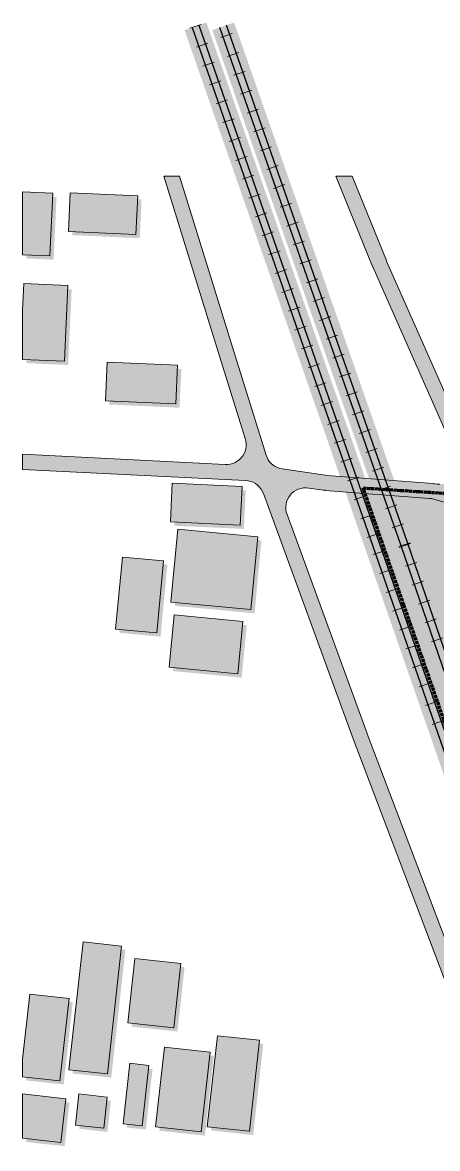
# Model space of a CAD drawing. Header units: metres. Extents: x 305909 to 307171, y 9156037 to 9156671.
# Drawn here: x 305940 to 306023.1, y 9156445.3 to 9156670.8 of the extents above; entities that cross this region are included whole.
import ezdxf

# ---------------------------------------------------------------- set-up
doc = ezdxf.new("R2010")
doc.units = ezdxf.units.M
doc.linetypes.add('DASHED2', pattern=[0.762, 0.635, -0.127])
for name, color, linetype, lineweight, true_color in [('B-BAYANGAN', 7, 'Continuous', 0, 0x76786c), ('B-DELINEASI', 7, 'DASHED2', 70, 0xc800c8), ('J-PERKERASAN_JALAN', 7, 'Continuous', 9, 0x989896), ('K-BANGUNAN_LUAR_TAPAK', 7, 'Continuous', 9, 0xdedede), ('K-REL_BALAS', 7, 'Continuous', 0, 0xb0a89c), ('K-REL_BANTALAN', 7, 'Continuous', 9, 0x5a5a5a), ('K-REL_KA', 7, 'Continuous', 25, 0x282828)]:
    doc.layers.add(name, color=color, linetype=linetype, lineweight=lineweight, true_color=true_color)
doc.layers.add('G-PERKERASAN', color=7, linetype='Continuous')

msp = doc.modelspace()

# ---------------------------------------------------------------- hatches: boundary and pattern name
at = {"layer": 'B-BAYANGAN', "true_color": 0x76786c}
h = msp.add_hatch(color=8, dxfattribs=at)
h.dxf.hatch_style = 1
h.paths.add_polyline_path([(305946.82, 9156635.83), (305946.23, 9156623.27), (305940.75, 9156623.52), (305940.75, 9156636.11), (305946.82, 9156635.83)])
h = msp.add_hatch(color=8, dxfattribs=at)
h.dxf.hatch_style = 1
h.paths.add_polyline_path([(305950.32, 9156635.94), (305963.84, 9156635.31), (305963.48, 9156627.57), (305949.96, 9156628.19), (305950.32, 9156635.94)])
h = msp.add_hatch(color=8, dxfattribs=at)
h.dxf.hatch_style = 1
h.paths.add_polyline_path([(305941, 9156617.73), (305949.85, 9156617.32), (305949.14, 9156602.18), (305940.75, 9156602.56), (305940.75, 9156612.41), (305941, 9156617.73)])
h = msp.add_hatch(color=8, dxfattribs=at)
h.dxf.hatch_style = 1
h.paths.add_polyline_path([(305957.72, 9156602.02), (305971.82, 9156601.38), (305971.45, 9156593.62), (305957.35, 9156594.27), (305957.72, 9156602.02)])
h = msp.add_hatch(color=8, dxfattribs=at)
h.dxf.hatch_style = 1
h.paths.add_polyline_path([(305970.75, 9156577.74), (305984.72, 9156577.1), (305984.35, 9156569.35), (305970.39, 9156569.99), (305970.75, 9156577.74)])
h = msp.add_hatch(color=8, dxfattribs=at)
h.dxf.hatch_style = 1
h.paths.add_polyline_path([(305971.85, 9156568.56), (305987.87, 9156567.04), (305986.48, 9156552.45), (305970.46, 9156553.96), (305971.85, 9156568.56)])
h = msp.add_hatch(color=8, dxfattribs=at)
h.dxf.hatch_style = 1
h.paths.add_polyline_path([(305960.77, 9156562.97), (305969.02, 9156562.19), (305967.64, 9156547.77), (305959.38, 9156548.55), (305960.77, 9156562.97)])
h = msp.add_hatch(color=8, dxfattribs=at)
h.dxf.hatch_style = 1
h.paths.add_polyline_path([(305971.15, 9156551.36), (305984.91, 9156550.05), (305983.9, 9156539.57), (305970.15, 9156540.88), (305971.15, 9156551.36)])
h = msp.add_hatch(color=8, dxfattribs=at)
h.dxf.hatch_style = 1
h.paths.add_polyline_path([(305952.89, 9156485.89), (305960.61, 9156485.04), (305957.78, 9156459.46), (305950.05, 9156460.3), (305952.89, 9156485.89)])
h = msp.add_hatch(color=8, dxfattribs=at)
h.dxf.hatch_style = 1
h.paths.add_polyline_path([(305963.28, 9156482.56), (305972.46, 9156481.56), (305971.04, 9156468.68), (305961.85, 9156469.68), (305963.28, 9156482.56)])
h = msp.add_hatch(color=8, dxfattribs=at)
h.dxf.hatch_style = 1
h.paths.add_polyline_path([(305942.19, 9156475.42), (305950.07, 9156474.57), (305948.25, 9156458.08), (305940.75, 9156458.9), (305940.75, 9156462.41), (305942.19, 9156475.42)])
h = msp.add_hatch(color=8, dxfattribs=at)
h.dxf.hatch_style = 1
h.paths.add_polyline_path([(305979.79, 9156467.11), (305988.22, 9156466.19), (305986.2, 9156447.96), (305977.77, 9156448.88), (305979.79, 9156467.11)])
h = msp.add_hatch(color=8, dxfattribs=at)
h.dxf.hatch_style = 1
h.paths.add_polyline_path([(305969.19, 9156464.79), (305978.31, 9156463.8), (305976.54, 9156447.83), (305967.42, 9156448.83), (305969.19, 9156464.79)])
h = msp.add_hatch(color=8, dxfattribs=at)
h.dxf.hatch_style = 1
h.paths.add_polyline_path([(305962.25, 9156461.59), (305966.04, 9156461.17), (305964.69, 9156449.06), (305960.9, 9156449.47), (305962.25, 9156461.59)])
h = msp.add_hatch(color=8, dxfattribs=at)
h.dxf.hatch_style = 1
h.paths.add_polyline_path([(305949.41, 9156454.49), (305948.44, 9156445.72), (305940.75, 9156446.56), (305940.75, 9156455.44), (305949.41, 9156454.49)])
h = msp.add_hatch(color=8, dxfattribs=at)
h.dxf.hatch_style = 1
h.paths.add_polyline_path([(305952.04, 9156455.44), (305957.7, 9156454.82), (305957.01, 9156448.59), (305951.35, 9156449.21), (305952.04, 9156455.44)])
at = {"layer": 'G-PERKERASAN', "true_color": 0xe0ded9}
h = msp.add_hatch(color=254, dxfattribs=at)
h.dxf.hatch_style = 1
h.paths.add_polyline_path([(306490.89, 9156113.34), (306423.33, 9156121.01), (306333.54, 9156153.47), (306256.18, 9156192.15), (306187.8, 9156246.71), (306159.61, 9156278.26), (306141.52, 9156298.52), (306095.93, 9156355.16), (306061.4, 9156428.37), (306059.15, 9156434.53), (306148.27, 9156429.79), (306176.04, 9156423.57), (306176.56, 9156407.22), (306190.9, 9156401.74), (306216, 9156392.17), (306214.89, 9156381.57), (306213.15, 9156364.92), (306222.7, 9156364.48), (306235.72, 9156363.88), (306237.28, 9156384.64), (306252.33, 9156383.6), (306255.7, 9156410.59), (306262.53, 9156410.02), (306265.04, 9156409.81), (306263.23, 9156389.57), (306278.28, 9156387.24), (306277.39, 9156377), (306277.24, 9156375.3), (306288.4, 9156374.26), (306289.59, 9156385.71), (306291.77, 9156406.7), (306306.05, 9156404.88), (306304.23, 9156386.72), (306333.61, 9156380.91), (306333.66, 9156381.23), (306337.44, 9156403.77), (306347.57, 9156464.14), (306314.27, 9156469.95), (306297.28, 9156471.8), (306305.21, 9156522.67), (306276.31, 9156526.95), (306271.41, 9156483.99), (306194.93, 9156492.49), (306197.89, 9156513.18), (306117.34, 9156521.31), (306107.73, 9156482.89), (306039.43, 9156488.5), (306035.15, 9156500.2), (306008.21, 9156577.56), (306165.7, 9156567.29), (306291.75, 9156555.55), (306369.46, 9156545.53), (306490.89, 9156525.4), (306490.89, 9156230.23), (306472.74, 9156232.05), (306466.17, 9156213.24), (306445.18, 9156193.23), (306439.08, 9156185.1), (306447.73, 9156157.38), (306449.35, 9156134.04), (306490.89, 9156130.79), (306490.89, 9156113.34)])
at = {"layer": 'J-PERKERASAN_JALAN', "true_color": 0xa8a8a6}
h = msp.add_hatch(color=253, dxfattribs=at)
h.dxf.hatch_style = 1
h.paths.add_polyline_path([(306041.08, 9156435.18), (306040.99, 9156435.71), (306040.83, 9156436.23), (306006.24, 9156527.28), (306006.23, 9156527.3), (305988.24, 9156576.43), (305988.03, 9156576.91), (305987.76, 9156577.35), (305987.43, 9156577.76), (305987.06, 9156578.12), (305986.64, 9156578.43), (305986.19, 9156578.68), (305985.7, 9156578.87), (305985.2, 9156578.99), (305984.68, 9156579.05), (305940, 9156581.28), (305940, 9156584.29), (305980.6, 9156582.26), (305981.11, 9156582.27), (305981.62, 9156582.34), (305982.11, 9156582.48), (305982.59, 9156582.68), (305983.03, 9156582.94), (305983.44, 9156583.25), (305983.8, 9156583.61), (305984.11, 9156584.01), (305984.37, 9156584.46), (305984.57, 9156584.93), (305984.71, 9156585.42), (305984.79, 9156585.93), (305984.8, 9156586.44), (305984.74, 9156586.95), (305984.62, 9156587.45), (305979.81, 9156602.89), (305968.29, 9156640), (305971.43, 9156640), (305982.67, 9156603.78), (305982.67, 9156603.78), (305988.8, 9156584.12), (305988.98, 9156583.65), (305989.21, 9156583.21), (305989.5, 9156582.81), (305989.83, 9156582.44), (305990.21, 9156582.11), (305990.63, 9156581.84), (305991.08, 9156581.62), (305991.55, 9156581.46), (305992.04, 9156581.35), (306000.66, 9156580.09), (306000.93, 9156580.05), (306022.17, 9156578.43), (306022.42, 9156578.4), (306022.43, 9156578.39), (306022.57, 9156578.37), (306023.08, 9156578.31), (306023.59, 9156578.31), (306024.09, 9156578.38), (306024.59, 9156578.51), (306025.06, 9156578.71), (306025.5, 9156578.96), (306025.91, 9156579.27), (306026.28, 9156579.62), (306026.59, 9156580.02), (306026.85, 9156580.46), (306027.06, 9156580.93), (306027.2, 9156581.42), (306027.28, 9156581.92), (306027.3, 9156582.44), (306027.25, 9156582.94), (306027.14, 9156583.44), (306026.96, 9156583.92), (306010.17, 9156621.82), (306010.15, 9156621.85), (306010.15, 9156621.86), (306010.13, 9156621.89), (306002.77, 9156640), (306006, 9156640), (306012.89, 9156623.08), (306012.94, 9156622.97), (306028.09, 9156588.78), (306028.32, 9156588.32), (306028.62, 9156587.9), (306028.97, 9156587.52), (306029.36, 9156587.19), (306029.79, 9156586.91), (306030.25, 9156586.69), (306030.74, 9156586.53), (306031.25, 9156586.43), (306031.76, 9156586.4), (306032.27, 9156586.43), (306032.78, 9156586.54), (306033.26, 9156586.7), (306033.72, 9156586.92), (306034.15, 9156587.21), (306034.54, 9156587.54), (306034.89, 9156587.93), (306035.18, 9156588.35), (306035.41, 9156588.81), (306035.59, 9156589.29), (306035.7, 9156589.79), (306035.74, 9156590.3), (306035.72, 9156590.82), (306034.62, 9156601.29), (306034.62, 9156601.32), (306034.62, 9156601.33), (306034.62, 9156601.36), (306034.45, 9156603.61), (306034.44, 9156603.7), (306034.44, 9156603.87), (306034.45, 9156603.95), (306034.67, 9156606.31), (306034.68, 9156606.4), (306034.71, 9156606.56), (306034.76, 9156606.71), (306034.79, 9156606.79), (306043.83, 9156630.33), (306044.02, 9156630.97), (306044.52, 9156633.43), (306044.58, 9156633.85), (306044.86, 9156636.83), (306044.86, 9156636.86), (306045.2, 9156640), (306048.22, 9156640), (306047.85, 9156636.58), (306047.84, 9156636.52), (306047.55, 9156633.33), (306047.53, 9156633.23), (306047.52, 9156633.17), (306047.51, 9156633.07), (306046.88, 9156629.96), (306046.86, 9156629.88), (306046.81, 9156629.72), (306046.78, 9156629.64), (306037.84, 9156606.38), (306037.68, 9156605.86), (306037.59, 9156605.32), (306037.48, 9156604.09), (306037.47, 9156603.41), (306037.6, 9156601.65), (306037.61, 9156601.54), (306040.05, 9156578.3), (306040.14, 9156577.8), (306040.28, 9156577.31), (306040.49, 9156576.85), (306040.76, 9156576.42), (306041.07, 9156576.02), (306041.44, 9156575.67), (306041.84, 9156575.37), (306042.29, 9156575.12), (306042.76, 9156574.93), (306043.25, 9156574.79), (306043.75, 9156574.73), (306119.27, 9156569.38), (306119.31, 9156569.38), (306119.34, 9156569.38), (306119.38, 9156569.37), (306160.64, 9156564.73), (306160.73, 9156564.72), (306186.14, 9156562.42), (306186.32, 9156562.41), (306211.34, 9156561.32), (306211.34, 9156558.12), (306186.08, 9156559.22), (306186.03, 9156559.22), (306186, 9156559.22), (306185.95, 9156559.22), (306160.39, 9156561.54), (306160.37, 9156561.54), (306160.33, 9156561.54), (306119.11, 9156566.18), (306118.95, 9156566.2), (306041.54, 9156571.67), (306041.01, 9156571.68), (306040.49, 9156571.61), (306039.98, 9156571.47), (306039.49, 9156571.27), (306039.03, 9156571), (306038.61, 9156570.68), (306038.24, 9156570.3), (306037.92, 9156569.88), (306037.66, 9156569.42), (306037.46, 9156568.92), (306037.33, 9156568.41), (306037.27, 9156567.88), (306037.28, 9156567.35), (306037.35, 9156566.83), (306037.5, 9156566.32), (306052.93, 9156523.82), (306052.97, 9156523.7), (306052.99, 9156523.63), (306053.02, 9156523.51), (306061.39, 9156487.26), (306061.53, 9156486.77), (306061.74, 9156486.3), (306062.01, 9156485.87), (306062.33, 9156485.47), (306062.69, 9156485.11), (306063.11, 9156484.81), (306063.55, 9156484.56), (306064.03, 9156484.36), (306064.52, 9156484.23), (306065.03, 9156484.17), (306080.47, 9156483.19), (306080.59, 9156483.18), (306080.65, 9156483.17), (306080.77, 9156483.15), (306103.06, 9156479), (306103.08, 9156479), (306123.17, 9156474.93), (306123.48, 9156474.88), (306129.66, 9156474.13), (306129.72, 9156474.12), (306138.22, 9156473.21), (306138.4, 9156473.2), (306169.22, 9156471.28), (306169.33, 9156471.27), (306186.32, 9156470.68), (306186.37, 9156470.68), (306186.4, 9156470.68), (306186.45, 9156470.67), (306205.83, 9156469), (306205.95, 9156468.99), (306206.01, 9156468.98), (306206.13, 9156468.96), (306211.34, 9156467.86), (306211.34, 9156464.79), (306205.78, 9156465.97), (306205.3, 9156466.04), (306186.31, 9156467.68), (306186.1, 9156467.69), (306169.16, 9156468.28), (306169.14, 9156468.28), (306169.12, 9156468.28), (306169.09, 9156468.28), (306138.11, 9156470.21), (306138.07, 9156470.21), (306138.05, 9156470.21), (306138, 9156470.22), (306129.37, 9156471.14), (306129.35, 9156471.14), (306122.94, 9156471.92), (306122.86, 9156471.93), (306122.82, 9156471.94), (306122.75, 9156471.95), (306102.54, 9156476.05), (306102.48, 9156476.06), (306080.48, 9156480.16), (306080, 9156480.21), (306069.22, 9156480.9), (306068.69, 9156480.9), (306068.16, 9156480.82), (306067.65, 9156480.68), (306067.16, 9156480.48), (306066.71, 9156480.21), (306066.29, 9156479.88), (306065.92, 9156479.5), (306065.6, 9156479.07), (306065.35, 9156478.61), (306065.15, 9156478.11), (306065.03, 9156477.6), (306064.97, 9156477.07), (306064.98, 9156476.54), (306065.07, 9156476.02), (306065.22, 9156475.51), (306073.63, 9156452.95), (306073.68, 9156452.81), (306090.75, 9156411.72), (306090.87, 9156411.44), (306110.25, 9156373.19), (306110.52, 9156372.73), (306110.86, 9156372.3), (306111.25, 9156371.93), (306114.11, 9156369.54), (306114.54, 9156369.23), (306115, 9156368.98), (306115.49, 9156368.79), (306116, 9156368.67), (306121.95, 9156367.65), (306122.12, 9156367.62), (306134.04, 9156366.1), (306134.4, 9156366.07), (306186.4, 9156364.19), (306186.43, 9156364.19), (306211.34, 9156362.95), (306211.34, 9156359.75), (306186.31, 9156360.99), (306186.26, 9156361), (306134.07, 9156362.88), (306133.98, 9156362.89), (306133.93, 9156362.89), (306133.84, 9156362.9), (306121.62, 9156364.46), (306121.57, 9156364.46), (306121.55, 9156364.47), (306121.51, 9156364.47), (306114.03, 9156365.76), (306113.92, 9156365.78), (306113.91, 9156365.78), (306113.73, 9156365.83), (306113.58, 9156365.9), (306113.43, 9156365.97), (306113.27, 9156366.08), (306113.26, 9156366.08), (306113.18, 9156366.15), (306108.35, 9156370.18), (306108.28, 9156370.25), (306108.27, 9156370.25), (306108.14, 9156370.38), (306108.04, 9156370.51), (306107.94, 9156370.66), (306107.94, 9156370.67), (306107.89, 9156370.76), (306087.94, 9156410.15), (306087.91, 9156410.22), (306087.89, 9156410.26), (306087.86, 9156410.33), (306070.69, 9156451.66), (306070.68, 9156451.7), (306070.67, 9156451.72), (306070.66, 9156451.75), (306059.26, 9156482.32), (306059.22, 9156482.44), (306059.2, 9156482.52), (306059.17, 9156482.64), (306049.97, 9156522.52), (306049.83, 9156522.99), (306032.51, 9156570.69), (306032.29, 9156571.18), (306032.01, 9156571.64), (306031.67, 9156572.06), (306031.28, 9156572.43), (306030.84, 9156572.74), (306030.36, 9156572.99), (306029.85, 9156573.17), (306022.31, 9156575.33), (306021.92, 9156575.42), (306021.52, 9156575.47), (306000.65, 9156577.07), (306000.59, 9156577.08), (306000.34, 9156577.1), (306000.28, 9156577.11), (305997.32, 9156577.54), (305996.8, 9156577.59), (305996.29, 9156577.56), (305995.78, 9156577.47), (305995.29, 9156577.31), (305994.82, 9156577.1), (305994.38, 9156576.82), (305993.98, 9156576.49), (305993.63, 9156576.11), (305993.33, 9156575.69), (305993.09, 9156575.23), (305992.91, 9156574.75), (305992.79, 9156574.25), (305992.74, 9156573.73), (305992.75, 9156573.22), (305992.83, 9156572.71), (305992.98, 9156572.21), (306009.03, 9156528.37), (306009.05, 9156528.33), (306044.02, 9156436.28), (306044.05, 9156436.19), (306044.1, 9156436.02), (306044.12, 9156435.87), (306044.14, 9156435.69), (306044.13, 9156435.59), (306043.98, 9156432.01), (306043.99, 9156431.49), (306044.07, 9156430.97), (306044.22, 9156430.47), (306044.43, 9156429.99), (306044.7, 9156429.54), (306045.03, 9156429.13), (306045.41, 9156428.77), (306047.45, 9156427.06), (306047.53, 9156426.99), (306047.67, 9156426.85), (306047.79, 9156426.69), (306047.85, 9156426.59), (306056.2, 9156412.54), (306056.26, 9156412.43), (306056.28, 9156412.38), (306056.33, 9156412.27), (306069.46, 9156382.7), (306069.47, 9156382.67), (306069.47, 9156382.66), (306069.48, 9156382.64), (306078.04, 9156361.86), (306078.35, 9156361.27), (306099.47, 9156327.44), (306099.86, 9156326.91), (306134.33, 9156287.87), (306134.36, 9156287.84), (306134.37, 9156287.83), (306134.39, 9156287.8), (306147.68, 9156271.64), (306147.75, 9156271.54), (306147.66, 9156271.46), (306145.55, 9156269.72), (306145.45, 9156269.65), (306145.37, 9156269.74), (306132.12, 9156285.83), (306132.03, 9156285.94), (306097.34, 9156325.23), (306097.28, 9156325.3), (306097.18, 9156325.43), (306097.14, 9156325.5), (306075.58, 9156360.04), (306075.54, 9156360.11), (306075.46, 9156360.26), (306075.43, 9156360.33), (306066.73, 9156381.44), (306066.69, 9156381.54), (306053.7, 9156410.81), (306053.48, 9156411.23), (306045.72, 9156424.3), (306045.47, 9156424.68), (306045.17, 9156425.02), (306044.85, 9156425.33), (306044.8, 9156425.36), (306044.38, 9156425.68), (306043.91, 9156425.93), (306043.42, 9156426.12), (306042.91, 9156426.24), (306042.38, 9156426.29), (306041.86, 9156426.28), (306041.33, 9156426.19), (306040.83, 9156426.04), (306040.35, 9156425.82), (306039.9, 9156425.54), (306038.86, 9156424.8), (306038.77, 9156424.74), (306038.62, 9156424.65), (306038.47, 9156424.58), (306038.32, 9156424.54), (306038.17, 9156424.51), (306038.02, 9156424.49), (306037.83, 9156424.49), (306037.73, 9156424.5), (305940, 9156435.13), (305940, 9156438.14), (306035.77, 9156427.73), (306036.3, 9156427.71), (306036.82, 9156427.75), (306037.33, 9156427.87), (306037.83, 9156428.05), (306038.29, 9156428.29), (306038.72, 9156428.6), (306039.11, 9156428.95), (306039.44, 9156429.35), (306039.72, 9156429.8), (306040.23, 9156430.74), (306040.24, 9156430.76), (306040.55, 9156431.33), (306040.79, 9156431.88), (306040.95, 9156432.46), (306041.02, 9156433.05), (306041.09, 9156434.64), (306041.08, 9156435.18)])
at = {"layer": 'K-BANGUNAN_LUAR_TAPAK', "true_color": 0xececea}
h = msp.add_hatch(color=7, dxfattribs=at)
h.dxf.hatch_style = 1
h.paths.add_polyline_path([(305946.07, 9156636.58), (305945.48, 9156624.02), (305940, 9156624.27), (305940, 9156636.86), (305946.07, 9156636.58)])
h = msp.add_hatch(color=7, dxfattribs=at)
h.dxf.hatch_style = 1
h.paths.add_polyline_path([(305949.57, 9156636.69), (305963.09, 9156636.06), (305962.73, 9156628.32), (305949.21, 9156628.94), (305949.57, 9156636.69)])
h = msp.add_hatch(color=7, dxfattribs=at)
h.dxf.hatch_style = 1
h.paths.add_polyline_path([(305940.25, 9156618.48), (305949.1, 9156618.07), (305948.39, 9156602.93), (305940, 9156603.31), (305940, 9156613.16), (305940.25, 9156618.48)])
h = msp.add_hatch(color=7, dxfattribs=at)
h.dxf.hatch_style = 1
h.paths.add_polyline_path([(305956.97, 9156602.77), (305971.07, 9156602.13), (305970.7, 9156594.37), (305956.6, 9156595.02), (305956.97, 9156602.77)])
h = msp.add_hatch(color=7, dxfattribs=at)
h.dxf.hatch_style = 1
h.paths.add_polyline_path([(305970, 9156578.49), (305983.97, 9156577.85), (305983.6, 9156570.1), (305969.64, 9156570.74), (305970, 9156578.49)])
h = msp.add_hatch(color=7, dxfattribs=at)
h.dxf.hatch_style = 1
h.paths.add_polyline_path([(305971.1, 9156569.31), (305987.12, 9156567.79), (305985.73, 9156553.2), (305969.71, 9156554.71), (305971.1, 9156569.31)])
h = msp.add_hatch(color=7, dxfattribs=at)
h.dxf.hatch_style = 1
h.paths.add_polyline_path([(305960.02, 9156563.72), (305968.27, 9156562.94), (305966.89, 9156548.52), (305958.63, 9156549.3), (305960.02, 9156563.72)])
h = msp.add_hatch(color=7, dxfattribs=at)
h.dxf.hatch_style = 1
h.paths.add_polyline_path([(305970.4, 9156552.11), (305984.16, 9156550.8), (305983.15, 9156540.32), (305969.4, 9156541.63), (305970.4, 9156552.11)])
h = msp.add_hatch(color=7, dxfattribs=at)
h.dxf.hatch_style = 1
h.paths.add_polyline_path([(305952.14, 9156486.64), (305959.86, 9156485.79), (305957.03, 9156460.21), (305949.3, 9156461.05), (305952.14, 9156486.64)])
h = msp.add_hatch(color=7, dxfattribs=at)
h.dxf.hatch_style = 1
h.paths.add_polyline_path([(305962.53, 9156483.31), (305971.71, 9156482.31), (305970.29, 9156469.43), (305961.1, 9156470.43), (305962.53, 9156483.31)])
h = msp.add_hatch(color=7, dxfattribs=at)
h.dxf.hatch_style = 1
h.paths.add_polyline_path([(305941.44, 9156476.17), (305949.32, 9156475.32), (305947.5, 9156458.83), (305940, 9156459.65), (305940, 9156463.16), (305941.44, 9156476.17)])
h = msp.add_hatch(color=7, dxfattribs=at)
h.dxf.hatch_style = 1
h.paths.add_polyline_path([(305979.04, 9156467.86), (305987.47, 9156466.94), (305985.45, 9156448.71), (305977.02, 9156449.63), (305979.04, 9156467.86)])
h = msp.add_hatch(color=7, dxfattribs=at)
h.dxf.hatch_style = 1
h.paths.add_polyline_path([(305968.44, 9156465.54), (305977.56, 9156464.55), (305975.79, 9156448.58), (305966.67, 9156449.58), (305968.44, 9156465.54)])
h = msp.add_hatch(color=7, dxfattribs=at)
h.dxf.hatch_style = 1
h.paths.add_polyline_path([(305961.5, 9156462.34), (305965.29, 9156461.92), (305963.94, 9156449.81), (305960.15, 9156450.22), (305961.5, 9156462.34)])
h = msp.add_hatch(color=7, dxfattribs=at)
h.dxf.hatch_style = 1
h.paths.add_polyline_path([(305948.66, 9156455.24), (305947.69, 9156446.47), (305940, 9156447.31), (305940, 9156456.19), (305948.66, 9156455.24)])
h = msp.add_hatch(color=7, dxfattribs=at)
h.dxf.hatch_style = 1
h.paths.add_polyline_path([(305951.29, 9156456.19), (305956.95, 9156455.57), (305956.26, 9156449.34), (305950.6, 9156449.96), (305951.29, 9156456.19)])
at = {"layer": 'K-REL_BALAS', "true_color": 0xbeb8ae}
h = msp.add_hatch(color=9, dxfattribs=at)
h.dxf.hatch_style = 1
h.paths.add_polyline_path([(306184.8, 9156246.36), (306160.64, 9156270.29), (306160.6, 9156270.33), (306160.57, 9156270.36), (306160.53, 9156270.4), (306135.06, 9156299.21), (306135, 9156299.27), (306134.96, 9156299.33), (306134.9, 9156299.4), (306099.92, 9156348.67), (306099.88, 9156348.73), (306099.85, 9156348.78), (306099.81, 9156348.84), (306083.63, 9156376.35), (306083.61, 9156376.4), (306083.58, 9156376.45), (306083.55, 9156376.5), (306067.77, 9156408.57), (306067.75, 9156408.62), (306067.73, 9156408.67), (306067.7, 9156408.72), (306034.08, 9156492.19), (306034.07, 9156492.23), (306034.06, 9156492.26), (306034.04, 9156492.3), (306009.19, 9156563.83), (306009.19, 9156563.83), (306009.19, 9156563.83), (306009.19, 9156563.83), (305972.46, 9156669.24), (305973.82, 9156669.71), (305975.48, 9156670.29), (305976.84, 9156670.76), (306013.57, 9156565.36), (306012.21, 9156564.88), (306011.38, 9156564.59), (306012.21, 9156564.88), (306013.57, 9156565.35), (306038.41, 9156493.87), (306071.98, 9156410.54), (306087.68, 9156378.63), (306088.94, 9156376.49), (306087.9, 9156378.29), (306087.88, 9156378.35), (306087.85, 9156378.39), (306087.83, 9156378.44), (306072.89, 9156409.64), (306072.87, 9156409.68), (306072.85, 9156409.73), (306072.83, 9156409.77), (306038.88, 9156494.05), (306038.86, 9156494.08), (306038.85, 9156494.12), (306038.83, 9156494.16), (306014.31, 9156565.43), (305978.01, 9156669.23), (305979.36, 9156669.71), (305981.03, 9156670.29), (305982.39, 9156670.77), (306018.69, 9156566.96), (306017.34, 9156566.49), (306016.5, 9156566.2), (306017.34, 9156566.48), (306018.7, 9156566.95), (306043.2, 9156495.72), (306077.11, 9156411.58), (306091.98, 9156380.52), (306106.71, 9156354.72), (306143.28, 9156304.42), (306167.37, 9156277.09), (306184.8, 9156260.06), (306184.8, 9156253.58), (306164.07, 9156273.83), (306164.03, 9156273.87), (306163.99, 9156273.91), (306163.95, 9156273.95), (306139.73, 9156301.43), (306139.68, 9156301.49), (306139.63, 9156301.54), (306139.59, 9156301.6), (306115.87, 9156334.23), (306138.62, 9156302.19), (306163.96, 9156273.53), (306184.8, 9156252.89), (306184.8, 9156246.36)])

# ---------------------------------------------------------------- linework, layer by layer
at = {"layer": 'B-DELINEASI'}
msp.add_lwpolyline([(306843.97, 9156139.65), (306613.97, 9156113.41), (306520.72, 9156109.95), (306423.33, 9156121.01), (306333.54, 9156153.47), (306256.18, 9156192.15), (306187.8, 9156246.71), (306141.52, 9156298.52), (306095.93, 9156355.16), (306061.4, 9156428.37), (306035.15, 9156500.2), (306008.21, 9156577.56), (306008.21, 9156577.56), (306165.7, 9156567.29), (306291.75, 9156555.55), (306369.46, 9156545.53), (306504.83, 9156523.08), (306572.18, 9156510.31), (306677.17, 9156490.28)], dxfattribs=at)
at = {"layer": 'J-PERKERASAN_JALAN', "color": 8, "lineweight": 13, "true_color": 0x787876}
for points in [[(306040.83, 9156436.23), (306006.24, 9156527.28), (306006.23, 9156527.3), (305988.24, 9156576.43), (305988.03, 9156576.91), (305987.76, 9156577.35), (305987.43, 9156577.76), (305987.06, 9156578.12), (305986.64, 9156578.43), (305986.19, 9156578.68), (305985.7, 9156578.87), (305985.2, 9156578.99), (305984.68, 9156579.05), (305940, 9156581.28), (305940, 9156584.29), (305980.6, 9156582.26), (305981.11, 9156582.27), (305981.62, 9156582.34), (305982.11, 9156582.48), (305982.59, 9156582.68), (305983.03, 9156582.94), (305983.44, 9156583.25), (305983.8, 9156583.61), (305984.11, 9156584.01), (305984.37, 9156584.46), (305984.57, 9156584.93), (305984.71, 9156585.42), (305984.79, 9156585.93), (305984.8, 9156586.44), (305984.74, 9156586.95), (305984.62, 9156587.45), (305979.81, 9156602.89), (305968.29, 9156640), (305971.43, 9156640), (305982.67, 9156603.78), (305982.67, 9156603.78), (305988.8, 9156584.12), (305988.98, 9156583.65), (305989.21, 9156583.21), (305989.5, 9156582.81), (305989.83, 9156582.44), (305990.21, 9156582.11), (305990.63, 9156581.84), (305991.08, 9156581.62), (305991.55, 9156581.46), (305992.04, 9156581.35), (306000.66, 9156580.09), (306000.93, 9156580.05), (306022.17, 9156578.43), (306022.42, 9156578.4), (306022.43, 9156578.39), (306022.57, 9156578.37), (306023.08, 9156578.31), (306023.59, 9156578.31)], [(306026.96, 9156583.92), (306010.17, 9156621.82), (306010.15, 9156621.85), (306010.15, 9156621.86), (306010.13, 9156621.89), (306002.77, 9156640), (306006, 9156640), (306012.89, 9156623.08), (306012.94, 9156622.97), (306028.09, 9156588.78)], [(306029.85, 9156573.17), (306022.31, 9156575.33), (306021.92, 9156575.42), (306021.52, 9156575.47), (306000.65, 9156577.07), (306000.59, 9156577.08), (306000.34, 9156577.1), (306000.28, 9156577.11), (305997.32, 9156577.54), (305996.8, 9156577.59), (305996.29, 9156577.56), (305995.78, 9156577.47), (305995.29, 9156577.31), (305994.82, 9156577.1), (305994.38, 9156576.82), (305993.98, 9156576.49), (305993.63, 9156576.11), (305993.33, 9156575.69), (305993.09, 9156575.23), (305992.91, 9156574.75), (305992.79, 9156574.25), (305992.74, 9156573.73), (305992.75, 9156573.22), (305992.83, 9156572.71), (305992.98, 9156572.21), (306009.03, 9156528.37), (306009.05, 9156528.33), (306044.02, 9156436.28)]]:
    msp.add_lwpolyline(points, dxfattribs=at)
at = {"layer": 'K-BANGUNAN_LUAR_TAPAK', "color": 253, "lineweight": 9, "true_color": 0xb0b0ae}
for points in [[(305946.07, 9156636.58), (305945.48, 9156624.02), (305940, 9156624.27), (305940, 9156636.86), (305946.07, 9156636.58)], [(305949.57, 9156636.69), (305963.09, 9156636.06), (305962.73, 9156628.32), (305949.21, 9156628.94), (305949.57, 9156636.69)], [(305940.25, 9156618.48), (305949.1, 9156618.07), (305948.39, 9156602.93), (305940, 9156603.31), (305940, 9156613.16), (305940.25, 9156618.48)], [(305956.97, 9156602.77), (305971.07, 9156602.13), (305970.7, 9156594.37), (305956.6, 9156595.02), (305956.97, 9156602.77)], [(305970, 9156578.49), (305983.97, 9156577.85), (305983.6, 9156570.1), (305969.64, 9156570.74), (305970, 9156578.49)], [(305971.1, 9156569.31), (305987.12, 9156567.79), (305985.73, 9156553.2), (305969.71, 9156554.71), (305971.1, 9156569.31)], [(305960.02, 9156563.72), (305968.27, 9156562.94), (305966.89, 9156548.52), (305958.63, 9156549.3), (305960.02, 9156563.72)], [(305970.4, 9156552.11), (305984.16, 9156550.8), (305983.15, 9156540.32), (305969.4, 9156541.63), (305970.4, 9156552.11)], [(305952.14, 9156486.64), (305959.86, 9156485.79), (305957.03, 9156460.21), (305949.3, 9156461.05), (305952.14, 9156486.64)], [(305962.53, 9156483.31), (305971.71, 9156482.31), (305970.29, 9156469.43), (305961.1, 9156470.43), (305962.53, 9156483.31)], [(305941.44, 9156476.17), (305949.32, 9156475.32), (305947.5, 9156458.83), (305940, 9156459.65), (305940, 9156463.16), (305941.44, 9156476.17)], [(305979.04, 9156467.86), (305987.47, 9156466.94), (305985.45, 9156448.71), (305977.02, 9156449.63), (305979.04, 9156467.86)], [(305968.44, 9156465.54), (305977.56, 9156464.55), (305975.79, 9156448.58), (305966.67, 9156449.58), (305968.44, 9156465.54)], [(305961.5, 9156462.34), (305965.29, 9156461.92), (305963.94, 9156449.81), (305960.15, 9156450.22), (305961.5, 9156462.34)], [(305948.66, 9156455.24), (305947.69, 9156446.47), (305940, 9156447.31), (305940, 9156456.19), (305948.66, 9156455.24)], [(305951.29, 9156456.19), (305956.95, 9156455.57), (305956.26, 9156449.34), (305950.6, 9156449.96), (305951.29, 9156456.19)]]:
    msp.add_lwpolyline(points, close=True, dxfattribs=at)
at = {"layer": 'K-REL_BANTALAN'}
for points in [[(305973.52, 9156669.61), (305975.79, 9156670.39)], [(305981.98, 9156668.54), (305979.71, 9156667.74)], [(305974.84, 9156665.83), (305977.1, 9156666.62)], [(305983.3, 9156664.76), (305981.03, 9156663.97)], [(305976.15, 9156662.05), (305978.42, 9156662.84)], [(305984.62, 9156660.98), (305982.35, 9156660.19)], [(305977.47, 9156658.27), (305979.73, 9156659.06)], [(305985.94, 9156657.21), (305983.68, 9156656.42)], [(305978.78, 9156654.5), (305981.05, 9156655.29)], [(305987.26, 9156653.43), (305985, 9156652.64)], [(305980.1, 9156650.72), (305982.37, 9156651.51)], [(305988.58, 9156649.66), (305986.32, 9156648.86)], [(305981.42, 9156646.94), (305983.68, 9156647.73)], [(305989.9, 9156645.88), (305987.64, 9156645.09)], [(305982.73, 9156643.16), (305985, 9156643.95)], [(305991.22, 9156642.11), (305988.96, 9156641.31)], [(305984.05, 9156639.39), (305986.32, 9156640.18)], [(305992.54, 9156638.33), (305990.28, 9156637.54)], [(305985.36, 9156635.61), (305987.63, 9156636.4)], [(305993.87, 9156634.55), (305991.6, 9156633.76)], [(305986.68, 9156631.83), (305988.95, 9156632.62)], [(305995.19, 9156630.78), (305992.92, 9156629.99)], [(305988, 9156628.06), (305990.26, 9156628.84)], [(305996.51, 9156627), (305994.24, 9156626.21)], [(305989.31, 9156624.28), (305991.58, 9156625.07)], [(305997.83, 9156623.23), (305995.56, 9156622.43)], [(305990.63, 9156620.5), (305992.9, 9156621.29)], [(305999.15, 9156619.45), (305996.88, 9156618.66)], [(305991.95, 9156616.72), (305994.21, 9156617.51)], [(306000.47, 9156615.68), (305998.2, 9156614.88)], [(305993.26, 9156612.95), (305995.53, 9156613.74)], [(306001.79, 9156611.9), (305999.52, 9156611.11)], [(305994.58, 9156609.17), (305996.84, 9156609.96)], [(306003.11, 9156608.12), (306000.84, 9156607.33)], [(305995.89, 9156605.39), (305998.16, 9156606.18)], [(306004.43, 9156604.35), (306002.16, 9156603.56)], [(305997.21, 9156601.61), (305999.48, 9156602.4)], [(306005.75, 9156600.57), (306003.49, 9156599.78)], [(305998.53, 9156597.84), (306000.79, 9156598.63)], [(306007.07, 9156596.8), (306004.81, 9156596.01)], [(305999.84, 9156594.06), (306002.11, 9156594.85)], [(306001.16, 9156590.28), (306003.42, 9156591.07)], [(306008.39, 9156593.02), (306006.13, 9156592.23)], [(306009.71, 9156589.25), (306007.45, 9156588.45)], [(306002.47, 9156586.51), (306004.74, 9156587.29)], [(306011.03, 9156585.47), (306008.77, 9156584.68)], [(306003.79, 9156582.73), (306006.06, 9156583.52)], [(306005.11, 9156578.95), (306007.37, 9156579.74)], [(306012.35, 9156581.69), (306010.09, 9156580.9)], [(306013.68, 9156577.92), (306011.41, 9156577.13)], [(306006.42, 9156575.17), (306008.69, 9156575.96)], [(306015, 9156574.14), (306012.73, 9156573.35)], [(306007.74, 9156571.4), (306010.01, 9156572.19)], [(306009.05, 9156567.62), (306011.32, 9156568.41)], [(306016.32, 9156570.37), (306014.05, 9156569.58)], [(306017.64, 9156566.59), (306015.37, 9156565.8)], [(306017.69, 9156566.44), (306015.42, 9156565.66)], [(306010.25, 9156564.2), (306012.51, 9156564.99)], [(306018.99, 9156562.65), (306016.72, 9156561.87)], [(306011.56, 9156560.42), (306013.83, 9156561.21)], [(306012.87, 9156556.64), (306015.14, 9156557.43)], [(306020.29, 9156558.87), (306018.02, 9156558.09)], [(306021.59, 9156555.09), (306019.32, 9156554.31)], [(306014.18, 9156552.86), (306016.45, 9156553.65)], [(306022.9, 9156551.31), (306020.63, 9156550.53)], [(306015.5, 9156549.09), (306017.76, 9156549.87)], [(306016.81, 9156545.31), (306019.08, 9156546.1)], [(306024.2, 9156547.52), (306021.93, 9156546.74)], [(306018.12, 9156541.53), (306020.39, 9156542.32)], [(306019.44, 9156537.75), (306021.7, 9156538.54)], [(306020.75, 9156533.97), (306023.02, 9156534.76)], [(306022.06, 9156530.19), (306024.33, 9156530.98)]]:
    msp.add_lwpolyline(points, dxfattribs=at)
at = {"layer": 'K-REL_KA'}
for points in [[(305973.97, 9156669.76), (306010.7, 9156564.36)], [(305975.33, 9156670.24), (306012.06, 9156564.83)], [(306015.82, 9156565.96), (305979.52, 9156669.76)], [(306017.18, 9156566.43), (305980.88, 9156670.24)], [(306780.66, 9156140.36), (306614.03, 9156116.83), (306566.93, 9156113.38), (306520.08, 9156113.81), (306476.94, 9156116.65), (306436.38, 9156123.32), (306409.76, 9156129.69), (306382.78, 9156138.12), (306321.59, 9156161.94), (306270.83, 9156190.66), (306233.84, 9156215.59), (306193.24, 9156249.59), (306166.21, 9156275.99), (306142.03, 9156303.41), (306105.36, 9156353.85), (306090.56, 9156379.78), (306075.64, 9156410.93), (306041.7, 9156495.17), (306017.19, 9156566.43)], [(306010.7, 9156564.36), (306035.55, 9156492.82), (306035.57, 9156492.79), (306069.19, 9156409.32), (306069.21, 9156409.27), (306084.99, 9156377.21), (306085.01, 9156377.16), (306101.19, 9156349.65), (306101.23, 9156349.6), (306136.21, 9156300.33), (306136.26, 9156300.27), (306161.73, 9156271.46), (306161.76, 9156271.42), (306188.78, 9156244.68)], [(306012.06, 9156564.83), (306036.91, 9156493.31), (306070.51, 9156409.88), (306086.27, 9156377.87), (306102.42, 9156350.41), (306137.36, 9156301.19), (306162.79, 9156272.43), (306189.77, 9156245.72), (306230.45, 9156211.5), (306269.39, 9156186.19), (306321.24, 9156155.61), (306383.08, 9156133.33), (306407.52, 9156125.67), (306434.52, 9156118.81), (306481.45, 9156111.68), (306524.35, 9156109.51), (306569.43, 9156109.7), (306621.64, 9156114.51), (306775.93, 9156136.53)], [(306192.25, 9156248.54), (306165.19, 9156274.97), (306165.15, 9156275.01), (306140.93, 9156302.49), (306140.88, 9156302.54), (306104.17, 9156353.04), (306104.13, 9156353.1), (306089.29, 9156379.09), (306089.27, 9156379.13), (306074.33, 9156410.33), (306074.32, 9156410.37), (306040.36, 9156494.64), (306040.35, 9156494.68), (306015.82, 9156565.96)]]:
    msp.add_lwpolyline(points, dxfattribs=at)

doc.saveas('drawing.dxf')
